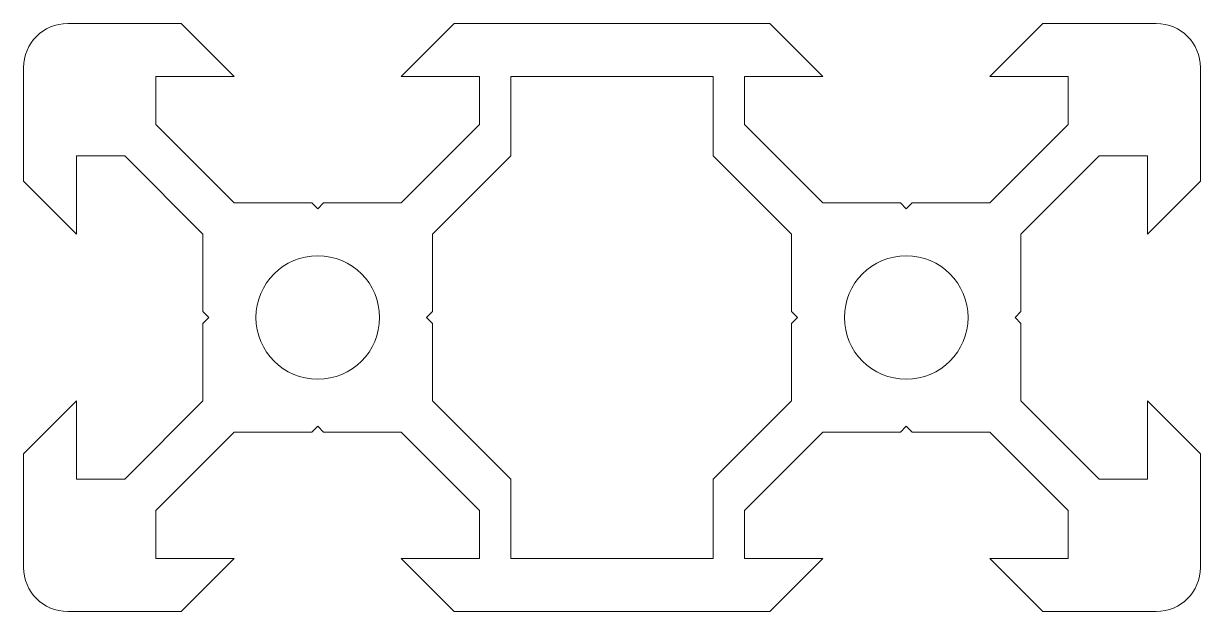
# Model space of a CAD drawing. Extents: x -10 to 30, y -10 to 10.
import ezdxf

# ---------------------------------------------------------------- set-up
doc = ezdxf.new("R2010")
doc.units = 0
doc.layers.get('0').update_dxf_attribs({"linetype": 'CONTINUOUS', "lineweight": 5, "true_color": 0xffffff})

# ---------------------------------------------------------------- blocks, each defined once
blk = doc.blocks.new('block 2')
at = {"color": 7, "true_color": 0xffffff}
for p, q in [((1.981, -0.428), (5.841, -0.428)), ((5.841, -0.428), (7.641, -2.228)), ((15.121, -0.428), (13.321, -2.228)), ((25.841, -0.428), (15.121, -0.428)), ((25.841, -0.428), (27.641, -2.228)), ((35.121, -0.428), (33.321, -2.228)), ((38.981, -0.428), (35.121, -0.428)), ((0.481, -1.928), (0.481, -5.788)), ((40.481, -1.928), (40.481, -5.788)), ((4.981, -2.228), (4.981, -3.868)), ((7.641, -2.228), (4.981, -2.228)), ((13.321, -2.228), (15.98, -2.228)), ((15.98, -2.228), (15.98, -3.868)), ((24.981, -2.228), (24.981, -3.868)), ((27.641, -2.228), (24.981, -2.228)), ((33.321, -2.228), (35.98, -2.228)), ((35.98, -2.228), (35.98, -3.868)), ((4.981, -3.868), (7.641, -6.527)), ((15.98, -3.868), (13.321, -6.527)), ((24.981, -3.868), (27.641, -6.527)), ((35.98, -3.868), (33.321, -6.527)), ((2.281, -4.928), (2.281, -7.588)), ((2.281, -4.928), (3.921, -4.928)), ((3.921, -4.928), (6.58, -7.588)), ((17.041, -4.928), (14.381, -7.588)), ((23.921, -4.928), (26.58, -7.588)), ((37.041, -4.928), (34.381, -7.588)), ((38.681, -4.928), (37.041, -4.928)), ((38.681, -4.928), (38.681, -7.588)), ((0.481, -5.788), (2.281, -7.588)), ((40.481, -5.788), (38.681, -7.588)), ((10.281, -6.527), (7.641, -6.527)), ((10.281, -6.527), (10.481, -6.727)), ((10.681, -6.527), (10.481, -6.727)), ((10.681, -6.527), (13.321, -6.527)), ((30.281, -6.527), (27.641, -6.527)), ((30.281, -6.527), (30.481, -6.727)), ((30.681, -6.527), (30.481, -6.727)), ((30.681, -6.527), (33.321, -6.527)), ((6.58, -7.588), (6.58, -10.228)), ((14.381, -7.588), (14.381, -10.228)), ((26.58, -7.588), (26.58, -10.228)), ((34.381, -7.588), (34.381, -10.228)), ((6.58, -10.228), (6.78, -10.428)), ((14.381, -10.228), (14.181, -10.428)), ((26.58, -10.228), (26.78, -10.428)), ((34.381, -10.228), (34.181, -10.428)), ((6.58, -10.628), (6.78, -10.428)), ((6.58, -13.268), (6.58, -10.628)), ((14.381, -10.628), (14.181, -10.428)), ((14.381, -13.268), (14.381, -10.628)), ((26.58, -10.628), (26.78, -10.428)), ((26.58, -13.268), (26.58, -10.628)), ((34.381, -10.628), (34.181, -10.428)), ((34.381, -13.268), (34.381, -10.628)), ((0.481, -15.068), (2.281, -13.268)), ((2.281, -15.927), (2.281, -13.268)), ((3.921, -15.927), (6.58, -13.268)), ((17.041, -15.927), (14.381, -13.268)), ((23.921, -15.927), (26.58, -13.268)), ((37.041, -15.927), (34.381, -13.268)), ((40.481, -15.068), (38.681, -13.268)), ((38.681, -15.927), (38.681, -13.268)), ((4.981, -16.988), (7.641, -14.328)), ((10.281, -14.328), (7.641, -14.328)), ((10.281, -14.328), (10.481, -14.128)), ((10.681, -14.328), (10.481, -14.128)), ((10.681, -14.328), (13.321, -14.328)), ((15.98, -16.988), (13.321, -14.328)), ((24.981, -16.988), (27.641, -14.328)), ((30.281, -14.328), (27.641, -14.328)), ((30.281, -14.328), (30.481, -14.128)), ((30.681, -14.328), (30.481, -14.128)), ((30.681, -14.328), (33.321, -14.328)), ((35.98, -16.988), (33.321, -14.328)), ((0.481, -18.928), (0.481, -15.068)), ((40.481, -18.928), (40.481, -15.068)), ((2.281, -15.927), (3.921, -15.927)), ((38.681, -15.927), (37.041, -15.927)), ((4.981, -18.628), (4.981, -16.988)), ((15.98, -18.628), (15.98, -16.988)), ((24.981, -18.628), (24.981, -16.988)), ((35.98, -18.628), (35.98, -16.988)), ((7.641, -18.628), (4.981, -18.628)), ((5.841, -20.428), (7.641, -18.628)), ((13.321, -18.628), (15.98, -18.628)), ((15.121, -20.428), (13.321, -18.628)), ((27.641, -18.628), (24.981, -18.628)), ((25.841, -20.428), (27.641, -18.628)), ((33.321, -18.628), (35.98, -18.628)), ((35.121, -20.428), (33.321, -18.628)), ((1.981, -20.428), (5.841, -20.428)), ((25.841, -20.428), (15.121, -20.428)), ((38.981, -20.428), (35.121, -20.428))]:
    blk.add_line(p, q, dxfattribs=at)
for p, q in [((17.041, -2.228), (17.041, -4.928)), ((23.921, -2.228), (17.041, -2.228)), ((23.921, -4.928), (23.921, -2.228)), ((17.041, -4.928), (17.041, -4)), ((17.041, -15.927), (17.041, -18.628)), ((23.921, -15.927), (23.921, -18.628)), ((17.041, -18.628), (23.921, -18.628))]:
    blk.add_line(p, q)
for centre in [(10.481, -10.428), (30.481, -10.428)]:
    blk.add_circle(centre, 2.1, dxfattribs=at)
for centre, start, end in [((1.981, -1.928), 90, 180), ((38.981, -1.928), 0, 90), ((1.981, -18.928), 180, 270), ((38.981, -18.928), 270, 0)]:
    blk.add_arc(centre, 1.5, start, end, dxfattribs=at)

msp = doc.modelspace()

# ---------------------------------------------------------------- block references
msp.add_blockref('block 2', (-10.481, 10.428))

doc.saveas('drawing.dxf')
